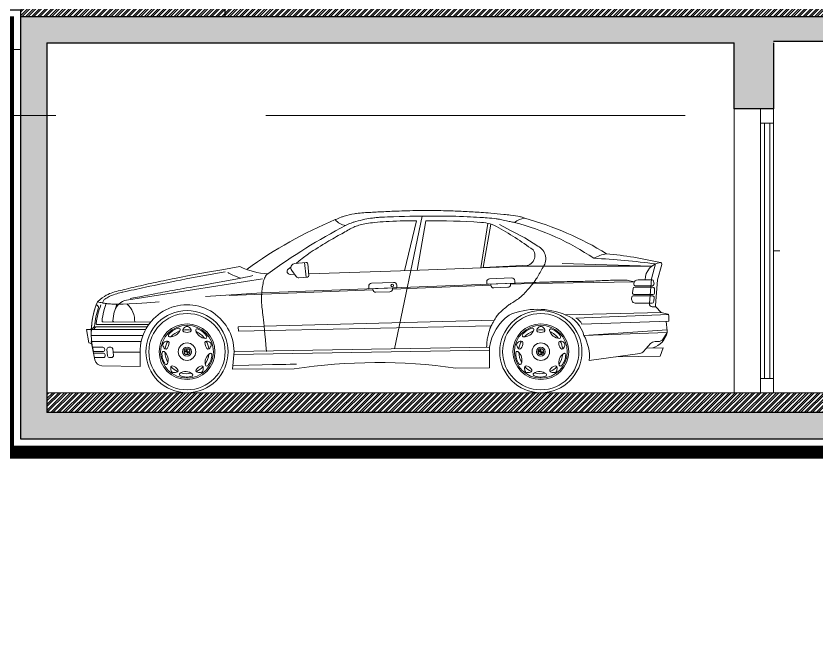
# Model space of a CAD drawing. Header units: metres. Extents: x 0 to 4415, y 1197 to 2590.
# Drawn here: x 1896.08 to 1902.13, y 1198.24 to 1202.94 of the extents above; entities that cross this region are included whole.
import ezdxf

# ---------------------------------------------------------------- set-up
doc = ezdxf.new("R2010")
doc.units = ezdxf.units.M
doc.linetypes.add('CACHE2', pattern=[4.7625, 3.175, -1.5875])
doc.linetypes.add('CONTINU', pattern=[0])
doc.layers.get('DEFPOINTS').update_dxf_attribs({"lineweight": 5})
for name, color, linetype, lineweight in [('00-Menuiserie', 152, 'CONTINU', 5), ('00-MUR', 7, 'Continuous', 30), ('AMENAGEMENT', 7, 'Continuous', 5), ('caché', 20, 'CACHE2', 13), ('façade 03', 33, 'Continuous', 25), ('gris', 251, 'Continuous', 9), ('vue', 7, 'Continuous', 5)]:
    doc.layers.add(name, color=color, linetype=linetype, lineweight=lineweight)

# ---------------------------------------------------------------- blocks, each defined once
blk = doc.blocks.new('A$C6EC847CB')
for p, q in [((0.95, 0.1), (0.05, 0.1)), ((0.95, 0.07), (0.05, 0.07)), ((0.05, 0.03), (0.95, 0.03)), ((0.05, 0), (0.95, 0))]:
    blk.add_line(p, q)
for points in [[(0.05, 0), (0.05, 0.1), (0, 0.1), (0, 0)], [(0.95, 0), (0.95, 0.1), (1, 0.1), (1, 0)]]:
    blk.add_lwpolyline(points, close=True)
at = {"layer": 'DEFPOINTS'}
blk.add_line((0.5, 0.1), (0.5, 0.1464), dxfattribs=at)
blk = doc.blocks.new('C3A9VA8Z')
at = {"color": 0, "linetype": 'ByBlock'}
for p, q in [((254.29, 133.8), (233.24, 33.21)), ((207.27, 127.13), (208.38, 127.41)), ((208.38, 127.41), (209.56, 127.67)), ((209.56, 127.67), (210.81, 127.92)), ((210.81, 127.92), (212.16, 128.15)), ((212.16, 128.15), (213.6, 128.38)), ((213.6, 128.38), (215.14, 128.6)), ((215.14, 128.6), (216.79, 128.8)), ((216.79, 128.8), (218.55, 129)), ((218.55, 129), (220.45, 129.19)), ((220.45, 129.19), (222.47, 129.37)), ((222.47, 129.37), (224.63, 129.53)), ((224.63, 129.53), (226.93, 129.68)), ((226.93, 129.68), (229.39, 129.81)), ((229.39, 129.81), (232, 129.93)), ((232, 129.93), (234.76, 130.03)), ((234.76, 130.03), (237.65, 130.12)), ((237.65, 130.12), (240.68, 130.19)), ((240.68, 130.19), (243.83, 130.24)), ((249.99, 130.28), (240.86, 92.42)), ((243.83, 130.24), (247.08, 130.27)), ((247.08, 130.27), (249.99, 130.28)), ((257.07, 130.25), (250.4, 92.72)), ((257.07, 130.25), (257.41, 130.25)), ((303.98, 128.31), (298.58, 94.62)), ((306.13, 127.75), (300.48, 94.83)), ((193.41, 120.5), (194.66, 121.19)), ((194.66, 121.19), (195.84, 121.85)), ((195.84, 121.85), (196.96, 122.47)), ((196.96, 122.47), (198, 123.05)), ((198, 123.05), (198.97, 123.6)), ((198.97, 123.6), (199.9, 124.11)), ((199.9, 124.11), (200.79, 124.58)), ((200.79, 124.58), (201.66, 125.02)), ((201.66, 125.02), (202.53, 125.44)), ((202.53, 125.44), (203.41, 125.82)), ((203.41, 125.82), (204.31, 126.18)), ((204.31, 126.18), (205.25, 126.52)), ((205.25, 126.52), (206.23, 126.84)), ((206.23, 126.84), (207.27, 127.13)), ((183.69, 114.96), (185.14, 115.82)), ((185.14, 115.82), (186.57, 116.65)), ((186.57, 116.65), (187.99, 117.46)), ((187.99, 117.46), (189.4, 118.26)), ((189.4, 118.26), (190.77, 119.03)), ((190.77, 119.03), (192.11, 119.78)), ((192.11, 119.78), (193.41, 120.5)), ((173.78, 108.88), (175.64, 110.05)), ((175.64, 110.05), (177.4, 111.14)), ((177.4, 111.14), (179.07, 112.17)), ((179.07, 112.17), (180.67, 113.15)), ((180.67, 113.15), (182.2, 114.07)), ((182.2, 114.07), (183.69, 114.96)), ((164.37, 102.53), (167.17, 104.54)), ((167.17, 104.54), (169.61, 106.21)), ((169.61, 106.21), (171.79, 107.63)), ((171.79, 107.63), (173.78, 108.88)), ((166.44, 98.73), (157.92, 97.91)), ((158.81, 97.99), (161.22, 100.01)), ((161.22, 100.01), (164.37, 102.53)), ((166.4, 87.56), (165.33, 98.62)), ((168.5, 88.88), (167.65, 97.73)), ((428.05, 95.89), (360.23, 98.01)), ((427.87, 86.29), (430.89, 97.58)), ((432.48, 85.48), (435.63, 97.22)), ((152.9, 93.63), (154.95, 95.14)), ((155.56, 92.61), (159.01, 87.94)), ((168.38, 90.11), (245.67, 92.57)), ((332.36, 95.95), (245.66, 92.54)), ((330.28, 96.33), (300.48, 94.83)), ((428.05, 95.89), (332.36, 95.95)), ((133.32, 86.4), (30.53, 70.12)), ((154.35, 89.66), (157.66, 89.77)), ((161.01, 87.04), (167.5, 87.67)), ((321.99, 87), (305.31, 86.34)), ((324.34, 83.78), (324.3, 84.87)), ((428.28, 85.56), (417.71, 85.56)), ((426.24, 67.61), (427.87, 86.29)), ((430.78, 66.06), (432.48, 85.48)), ((337.96, 83.47), (133.02, 75.7)), ((213.88, 80.66), (213.95, 78.77)), ((213.95, 78.77), (235.07, 79.59)), ((232.69, 83.63), (216.01, 82.97)), ((216.87, 78.21), (216.84, 78.88)), ((231.9, 78.81), (231.87, 79.47)), ((306.38, 81.53), (231.89, 78.53)), ((235.04, 80.41), (235, 81.49)), ((235.07, 79.57), (235.04, 80.41)), ((303.18, 84.03), (303.25, 82.14)), ((303.25, 82.14), (324.38, 82.97)), ((306.17, 81.58), (306.14, 82.26)), ((308.48, 79.45), (319.07, 79.87)), ((321.2, 82.18), (321.17, 82.84)), ((337.41, 82.78), (321.2, 82.13)), ((324.38, 82.94), (324.34, 83.78)), ((414.96, 84.11), (337.41, 82.78)), ((413.38, 75.72), (413.87, 79.05)), ((414.36, 82.38), (414.41, 82.71)), ((428.92, 80), (414.97, 80)), ((428.62, 81.11), (415.46, 81.11)), ((133.02, 75.7), (90.28, 72.89)), ((216.9, 77.92), (108.32, 73.55)), ((219.18, 76.08), (229.76, 76.5)), ((428.75, 73.33), (413.99, 73.33)), ((428.96, 74.44), (414.48, 74.44)), ((13.85, 63.91), (15.23, 67.58)), ((22.07, 63.91), (23.26, 67.08)), ((412.78, 71.6), (412.89, 72.38)), ((428.28, 67.78), (416.08, 67.78)), ((9.18, 65.26), (8.54, 66.13)), ((12.47, 58.38), (13.02, 61)), ((13.02, 61), (13.85, 63.91)), ((20.69, 58.38), (21.24, 61)), ((21.24, 61), (21.58, 62.2)), ((362.64, 59.02), (435.22, 60.89)), ((431.09, 65.19), (428.45, 65.19)), ((435.22, 60.89), (431.09, 65.19)), ((440.3, 59.47), (435.22, 60.89)), ((11.99, 54.64), (12.19, 55.89)), ((12.19, 55.89), (12.47, 58.38)), ((20.22, 54.64), (20.41, 55.89)), ((20.41, 55.89), (20.69, 58.38)), ((115.08, 50), (308.83, 54.98)), ((370.68, 56.56), (440.85, 59.15)), ((440.85, 58.51), (440.86, 54.15)), ((6.03, 49.85), (3.86, 47.8)), ((7.28, 49.81), (5.41, 47.8)), ((7.77, 50.02), (46.19, 50.02)), ((8.24, 51.69), (47.3, 51.69)), ((12.77, 53.77), (48.56, 53.36)), ((115.08, 50), (115.18, 46.67)), ((115.18, 46.67), (306.51, 50.6)), ((375.23, 52.01), (440.86, 54.15)), ((439.63, 46.86), (438.87, 54.09)), ((0.34, 47.8), (44.9, 47.8)), ((1.94, 37.78), (0.34, 47.8)), ((3.85, 43.36), (42.92, 43.36)), ((439.63, 47.63), (376.63, 43.45)), ((376.63, 43.45), (439.63, 45.56)), ((438.93, 44.46), (436.58, 40.8)), ((2.24, 37.78), (1.94, 37.78)), ((3.85, 38.91), (41.61, 38.91)), ((6.55, 24.98), (3.85, 38.91)), ((421.83, 31.23), (427.16, 37.26)), ((430.49, 38.76), (432.84, 38.76)), ((4.71, 34.47), (12.54, 34.47)), ((5.36, 31.13), (12.58, 31.13)), ((13.97, 33.17), (14.02, 32.72)), ((15.68, 32.88), (16.17, 27.99)), ((17.11, 34.47), (18.68, 34.47)), ((20.12, 33.17), (20.6, 28.28)), ((20.36, 30.72), (40.74, 30.72)), ((40.74, 20), (40.74, 31.11)), ((74.07, 31.11), (78.52, 31.11)), ((76.3, 28.89), (76.3, 33.33)), ((110.74, 17.78), (112.02, 31.13)), ((305.18, 32.22), (111.8, 28.91)), ((305.15, 34.44), (112.02, 31.13)), ((305.18, 18.89), (305.15, 34.44)), ((341.85, 31.11), (346.3, 31.11)), ((344.07, 28.89), (344.07, 33.33)), ((436.58, 33.97), (424.07, 33.77)), ((434.31, 27.61), (436.58, 33.97)), ((5.57, 30.02), (12.98, 30.02)), ((6.22, 26.69), (13.02, 26.69)), ((14.42, 28.72), (14.46, 28.28)), ((17.6, 26.69), (19.17, 26.69)), ((380.74, 24.44), (419.11, 29.77)), ((401.58, 27.15), (434.31, 27.61)), ((40.74, 20), (11.91, 20.48)), ((279.63, 18.74), (305.18, 18.89)), ((110.74, 17.78), (157.41, 18.04)), ((72.38, 0), (74.19, 0)), ((74.07, 0), (78.52, 0)), ((341.85, 0), (346.3, 0))]:
    blk.add_line(p, q, dxfattribs=at)
for points in [[(188.52, 131.11, -0.015238), (192.9, 132.96, -0.029264), (195.26, 133.71, -0.006163), (203.01, 135.6, -0.030966), (204.57, 135.86, -0.009078), (210.01, 136.32, -0.004626), (220.7, 136.93, -0.001513), (232.92, 137.49, -0.002359), (240.77, 137.78, -0.008135), (257.67, 138.05, -0.008024), (274.81, 137.78, -0.00447), (286.85, 137.28, -0.004491), (298.82, 136.58, -0.003788), (306.18, 136.02, -0.002829), (316.03, 135.14, -0.011852), (321.23, 134.53, -0.008353), (328.57, 133.35, -0.039181), (329.26, 133.17, -0.010193), (331.85, 132.22)], [(196.3, 126.67, -0.016561), (200.44, 128.56, -0.033525), (202.57, 129.29, -0.00416), (209.03, 130.96, -0.013974), (210.97, 131.39, -0.010489), (216.69, 132.35, -0.016128), (220.43, 132.79, -0.009456), (223.43, 132.98, -0.003064), (232.69, 133.33, -0.008102), (265.2, 133.86, -0.011369), (288.37, 133.33, -0.003519), (297.84, 132.84, -0.005958), (303.42, 132.44, -0.006803), (310.39, 131.76, -0.018906), (312.88, 131.39, -0.010871), (314.5, 131.04, 0.003748), (319.18, 129.99, 0.007082), (320.86, 129.64, 0.00356), (324.22, 129.04)], [(312.7, 127.49), (321.64, 122.68), (332.03, 117.42), (341.78, 111.09, -0.492611), (345.03, 94.16, 1.746646)], [(12.22, 68.04, -0.041907), (13.38, 70.18, -0.09594), (14.12, 70.95, -0.036602), (17.5, 72.96, -0.041384), (20.72, 74.25, -0.004955), (25.46, 75.65, -0.012733), (27.32, 76.13, -0.0036), (27.76, 76.23, -0.000093), (44.77, 79.9, -0.004917), (71.34, 85.36, -0.003883), (105.11, 91.68)], [(345.03, 94.16, -0.026368), (340.63, 86.18, -0.040706), (337.12, 81.44, -0.006221), (330.27, 73.81, -0.044425), (329.21, 72.85, -0.005163), (327.05, 71.25, -0.006933), (325.42, 70.1, -0.016366), (321.95, 67.88, 0.023692), (319.58, 66.32, 0.017975), (318.26, 65.28, 0.007178), (315.11, 62.54, 0.013606), (312.15, 59.74, 0.03139), (310.98, 58.41, 0.029883), (309.99, 56.96, 0.012319), (307.88, 53.26, 0.006882), (306.56, 50.71, 0.01131), (305.82, 49.13, 0.033122), (305.56, 48.44, 0.004564), (304.1, 43.29, 0.03807), (303.42, 39.77, 0.025363), (303.07, 34.41)], [(337.96, 83.47, -0.001144), (348.41, 83.82, -0.002923), (352.5, 83.93, -0.000355), (370.93, 84.27, 0.001256), (376.13, 84.38, 0.006272), (388.86, 84.84, -0.006121), (401.58, 85.29, -0.005859), (402.29, 85.3, -0.000872), (407.04, 85.29, -0.036063), (410.07, 85.06, -0.021977), (414.96, 84.11)]]:
    blk.add_lwpolyline(points, format="xyb", dxfattribs=at)
for points in [[(8.52, 68.91), (10.46, 70.56), (12.19, 71.9), (13.75, 72.99), (15.17, 73.85), (16.5, 74.54), (17.75, 75.09), (18.98, 75.55), (20.22, 75.95), (21.5, 76.34), (22.83, 76.71), (24.2, 77.08), (25.63, 77.45), (27.12, 77.81), (28.66, 78.19), (30.27, 78.57), (31.95, 78.96), (33.69, 79.37), (35.49, 79.79), (37.33, 80.22), (39.21, 80.65), (41.11, 81.09), (43.03, 81.53), (44.94, 81.96), (46.85, 82.39), (48.74, 82.81), (50.63, 83.22), (52.53, 83.63), (54.45, 84.04), (56.43, 84.45), (58.46, 84.88), (60.58, 85.33), (62.79, 85.79), (65.18, 86.29), (68.05, 86.87), (71.78, 87.59), (76.74, 88.53), (83.3, 89.73), (91.83, 91.26), (102.7, 93.18), (116.3, 95.56)], [(117.12, 86.74), (115.3, 87.35), (113.68, 87.95), (112.25, 88.54), (110.99, 89.11), (109.87, 89.66), (108.89, 90.18), (108.01, 90.68), (107.23, 91.14)], [(126.21, 88.77), (123.67, 88.14), (120.57, 87.45), (117.03, 86.72), (113.14, 85.96), (109.03, 85.18), (104.8, 84.41), (100.56, 83.64), (96.43, 82.91), (92.48, 82.21), (88.75, 81.56), (85.23, 80.95), (81.93, 80.38), (78.85, 79.85), (76, 79.36), (73.38, 78.91), (70.99, 78.5), (68.83, 78.12), (66.85, 77.77), (65.01, 77.44), (63.25, 77.12), (61.54, 76.8), (59.81, 76.47), (58.03, 76.13), (56.13, 75.76), (54.09, 75.36), (51.86, 74.93), (49.42, 74.45), (46.76, 73.93), (43.84, 73.37), (40.64, 72.76), (37.13, 72.1), (33.3, 71.38)], [(136.46, 31.13), (136.04, 36.01), (135.66, 40.32), (135.3, 44.13), (134.98, 47.48), (134.68, 50.43), (134.4, 53.02), (134.15, 55.3), (133.92, 57.33), (133.7, 59.14), (133.51, 60.77), (133.33, 62.23), (133.18, 63.55), (133.04, 64.75), (132.93, 65.85), (132.83, 66.87), (132.76, 67.83), (132.71, 68.75), (132.68, 69.65), (132.66, 70.53), (132.67, 71.4), (132.69, 72.29), (132.73, 73.18), (132.78, 74.11), (132.85, 75.08), (132.93, 76.09), (133.03, 77.14), (133.14, 78.22), (133.27, 79.32), (133.43, 80.43), (133.61, 81.54), (133.81, 82.65), (134.04, 83.73), (134.31, 84.79), (134.61, 85.8), (134.95, 86.75), (135.33, 87.63), (135.77, 88.4), (136.25, 89.07), (136.8, 89.61), (137.41, 90)], [(8.52, 68.91), (9.53, 68.65), (10.43, 68.43), (11.24, 68.24), (11.96, 68.09), (12.61, 67.96), (13.2, 67.86), (13.74, 67.78), (14.24, 67.7), (14.71, 67.64), (15.18, 67.59), (15.67, 67.53), (16.22, 67.48), (16.84, 67.42), (17.57, 67.37), (18.44, 67.3), (19.46, 67.22), (20.71, 67.14), (22.39, 67.08), (24.75, 67.07), (28.02, 67.15), (32.46, 67.34), (38.3, 67.68), (45.79, 68.21), (55.17, 68.94)], [(8.52, 68.91), (9.53, 68.65), (10.43, 68.43), (11.24, 68.24), (11.96, 68.09), (12.61, 67.96), (13.2, 67.86), (13.74, 67.78), (14.24, 67.7), (14.71, 67.64), (15.18, 67.59), (15.67, 67.53), (16.22, 67.48), (16.84, 67.42), (17.57, 67.37), (18.44, 67.3), (19.46, 67.22), (20.71, 67.14), (22.39, 67.08), (24.75, 67.07), (28.02, 67.15), (32.46, 67.34), (38.3, 67.68), (45.79, 68.21), (55.17, 68.94)], [(111.02, 20.74), (123.11, 21), (133.17, 21.21), (140.94, 21.36), (146.81, 21.46), (151.18, 21.52), (154.45, 21.55), (157, 21.56), (159.24, 21.57)]]:
    blk.add_lwpolyline(points, dxfattribs=at)
for centre, radius in [((231.66, 81.21), 0.982), ((76.3, 31.11), 31.11), ((344.07, 31.11), 31.11), ((76.3, 31.11), 28.89), ((344.07, 31.11), 28.89), ((76.3, 31.11), 21.11), ((76.3, 31.11), 20), ((344.07, 31.11), 21.11), ((344.07, 31.11), 20), ((76.3, 31.11), 6.67), ((344.07, 31.11), 6.67), ((76.3, 31.11), 3.33), ((76.3, 31.11), 2.22), ((344.07, 31.11), 3.33), ((344.07, 31.11), 2.22)]:
    blk.add_circle(centre, radius, dxfattribs=at)
for centre, radius, start, end in [((312.56, -167.33), 323.19, 112.5688, 126.19109), ((198.4, 139.38), 12.88, 219.90828, 260.60196), ((260.8, -470.32), 600.58, 86.41023, 90.32371), ((297.08, 97.82), 31.27, 64.54198, 89.47561), ((333.88, 116.64), 15.72, 97.41341, 127.9183), ((274.54, -60.13), 195.58, 55.90032, 75.28482), ((268.93, -97.18), 237.88, 58.33493, 74.66147), ((413.49, -287.78), 467.91, 117.65691, 126.1593), ((177.37, -110.61), 271.54, 53.68188, 60.63631), ((331.98, 103.77), 7.63, 257.17037, 35.37389), ((398.22, 77.94), 27.7, 99.1723, 120.42603), ((360.76, -226.01), 332.94, 77.1557, 84.30517), ((158.24, 94.59), 3.33, 95.51542, 216.47918), ((166.54, 97.62), 1.11, 5.51542, 95.51542), ((357.71, -448.33), 550.79, 82.36463, 87.24438), ((436.14, 85.49), 13.18, 95.94139, 179.70482), ((434.56, 97.51), 1.11, 345, 78.52211), ((141.86, 149.81), 59.98, 244.77137, 265.74151), ((154.28, 91.89), 2.22, 128.16289, 271.82411), ((160.8, 89.26), 2.22, 216.47918, 275.51542), ((167.4, 88.78), 1.11, 275.51542, 5.51542), ((305.4, 84.12), 2.22, 92.25856, 182.25856), ((322.08, 84.78), 2.22, 2.25856, 92.25856), ((417.71, 82.22), 3.33, 90, 171.64222), ((428.28, 84.44), 1.11, 10.22979, 90), ((216.1, 80.75), 2.22, 92.25856, 182.25856), ((229.68, 78.72), 2.22, 272.25856, 2.25856), ((232.78, 81.41), 2.22, 2.25856, 92.25856), ((308.39, 81.67), 2.22, 182.25856, 272.25856), ((318.98, 82.09), 2.22, 272.25856, 2.25856), ((414.97, 78.89), 1.11, 90, 171.64222), ((415.46, 82.22), 1.11, 171.64222, 270), ((428.62, 82.22), 1.11, 270, 7.28787), ((428.92, 78.89), 1.11, 2.90854, 90), ((385.18, 76.67), 44.91, 7.28787, 10.22979), ((385.18, 76.67), 44.91, 358.5462, 2.90854), ((219.09, 78.3), 2.22, 182.25856, 272.25856), ((413.99, 72.22), 1.11, 90, 171.64222), ((414.48, 75.56), 1.11, 171.64222, 270), ((428.75, 72.22), 1.11, 354.17539, 90), ((428.96, 75.56), 1.11, 270, 358.5462), ((65.26, 45.31), 61.45, 157.41565, 193.33814), ((32.27, 59.15), 11.11, 98.9982, 164.04479), ((19.34, 54.29), 17.37, 357.3859, 48.37947), ((76.3, 31.11), 35.56, 0.03122, 180.62721), ((416.08, 71.11), 3.33, 171.64222, 270), ((428.45, 67.41), 2.22, 175, 270), ((428.28, 68.89), 1.11, 270, 349.77021), ((385.18, 76.67), 44.91, 349.77021, 354.17539), ((65.26, 45.31), 61.45, 160.36888, 193.33814), ((65.26, 45.31), 59.23, 160.94447, 175.19098), ((8.01, 65.73), 0.667, 36.36362, 160.36888), ((65.26, 45.31), 58.12, 158.57788, 172.95646), ((8.64, 64.87), 0.667, 340.94447, 36.36362), ((341.52, 8.19), 55.05, 67.07162, 112.92838), ((431.89, 65.96), 1.11, 175, 223.81649), ((12.77, 54.55), 0.778, 173.30356, 270), ((20.99, 54.55), 0.778, 173.30356, 270), ((342.28, 28.55), 37.59, 126.198, 170.9821), ((355.06, 38.12), 22.22, 13.88014, 69.16375), ((363.76, 45.11), 13.39, 31.03588, 58.84276), ((435.17, 53.77), 4.44, 91.47131, 91.47131), ((439.74, 58.51), 1.11, 0.05644, 59.89974), ((5.57, 50.33), 0.667, 313.28405, 355.19098), ((7.77, 49.36), 0.667, 90, 136.94026), ((8.24, 52.36), 0.667, 172.95646, 270), ((72.61, 36.53), 12.65, 102.49856, 144.36085), ((69.95, 47.77), 1.11, 354.67322, 94.10136), ((77.66, 45.86), 4.76, 122.40094, 157.8407), ((76.3, 48.01), 2.22, 57.59906, 122.40094), ((76.3, 50.2), 0.222, 72.55293, 107.44707), ((74.93, 45.86), 4.76, 22.1593, 57.59906), ((340.38, 36.53), 12.65, 102.49856, 144.36085), ((337.73, 47.77), 1.11, 354.67322, 94.10136), ((345.44, 45.86), 4.76, 122.40094, 157.8407), ((344.07, 48.01), 2.22, 57.59906, 122.40094), ((344.07, 50.2), 0.222, 72.55293, 107.44707), ((342.71, 45.86), 4.76, 22.1593, 57.59906), ((63.33, 43.42), 1.11, 154.31806, 253.74619), ((63.48, 50.38), 8.04, 266.6617, 340.29468), ((76.3, 31.11), 16.67, 109.66217, 137.58075), ((74.28, 47.24), 1.11, 157.8407, 247.46868), ((76.3, 31.11), 16.67, 79.26507, 100.73493), ((76.3, 52.11), 6.38, 247.46868, 292.53132), ((78.32, 47.24), 1.11, 292.53132, 22.1593), ((83.99, 47.25), 1.11, 82.31806, 181.74619), ((90.66, 49.25), 8.04, 194.6617, 268.29468), ((76.3, 31.11), 16.67, 37.66217, 65.58075), ((80.31, 36.29), 12.65, 30.49856, 72.36085), ((90.18, 42.3), 1.11, 282.67322, 22.10136), ((331.11, 43.42), 1.11, 154.31806, 253.74619), ((331.26, 50.38), 8.04, 266.6617, 340.29468), ((344.07, 31.11), 16.67, 109.66217, 137.58075), ((342.05, 47.24), 1.11, 157.8407, 247.46868), ((344.07, 31.11), 16.67, 79.26507, 100.73493), ((344.07, 52.11), 6.38, 247.46868, 292.53132), ((346.09, 47.24), 1.11, 292.53132, 22.1593), ((351.77, 47.25), 1.11, 82.31806, 181.74619), ((358.44, 49.25), 8.04, 194.6617, 268.29468), ((344.07, 31.11), 16.67, 37.66217, 65.58075), ((348.09, 36.29), 12.65, 30.49856, 72.36085), ((357.96, 42.3), 1.11, 282.67322, 22.10136), ((347.91, 27.29), 32.95, 355.0396, 29.36742), ((423.98, 49.41), 16.19, 287.51334, 347.0322), ((435.18, 46.86), 4.44, 327.32321, 0), ((2.24, 35.56), 2.22, 10.95406, 90), ((58.15, 37.01), 0.222, 144.55293, 179.44707), ((60.23, 36.33), 2.22, 129.59906, 194.40094), ((61.84, 34.38), 4.76, 94.1593, 129.59906), ((76.3, 31.11), 16.67, 151.26507, 172.73493), ((56.32, 37.6), 6.38, 319.46868, 4.53132), ((61.58, 38.02), 1.11, 4.53132, 94.1593), ((96.27, 37.6), 6.38, 175.46868, 220.53132), ((91.01, 38.02), 1.11, 85.8407, 175.46868), ((76.3, 31.11), 16.67, 7.26507, 28.73493), ((90.75, 34.38), 4.76, 50.40094, 85.8407), ((92.37, 36.33), 2.22, 345.59906, 50.40094), ((94.45, 37.01), 0.222, 0.55293, 35.44707), ((325.92, 37.01), 0.222, 144.55293, 179.44707), ((328, 36.33), 2.22, 129.59906, 194.40094), ((329.62, 34.38), 4.76, 94.1593, 129.59906), ((344.07, 31.11), 16.67, 151.26507, 172.73493), ((324.1, 37.6), 6.38, 319.46868, 4.53132), ((329.36, 38.02), 1.11, 4.53132, 94.1593), ((364.05, 37.6), 6.38, 175.46868, 220.53132), ((358.79, 38.02), 1.11, 85.8407, 175.46868), ((344.07, 31.11), 16.67, 7.26507, 28.73493), ((358.52, 34.38), 4.76, 50.40094, 85.8407), ((360.14, 36.33), 2.22, 345.59906, 50.40094), ((362.22, 37.01), 0.222, 0.55293, 35.44707), ((430.49, 34.31), 4.44, 90, 138.5173), ((432.84, 43.2), 4.44, 270, 327.32321), ((12.54, 33.02), 1.44, 5.70547, 90), ((12.58, 32.58), 1.44, 270, 5.70547), ((17.11, 33.02), 1.44, 90, 185.70547), ((18.68, 33.02), 1.44, 5.70547, 90), ((70, 29.28), 12.65, 174.49856, 216.36085), ((58.49, 30.22), 1.11, 66.67322, 166.10136), ((62.69, 36.96), 4.76, 194.40094, 229.8407), ((54.01, 24.88), 8.04, 338.6617, 52.29468), ((60.33, 34.17), 1.11, 229.8407, 319.46868), ((76.3, 31.11), 16.67, 181.66217, 209.58075), ((92.26, 34.17), 1.11, 220.53132, 310.1593), ((89.91, 36.96), 4.76, 310.1593, 345.59906), ((337.78, 29.28), 12.65, 174.49856, 216.36085), ((326.27, 30.22), 1.11, 66.67322, 166.10136), ((330.46, 36.96), 4.76, 194.40094, 229.8407), ((321.79, 24.88), 8.04, 338.6617, 52.29468), ((328.11, 34.17), 1.11, 229.8407, 319.46868), ((344.07, 31.11), 16.67, 181.66217, 209.58075), ((360.04, 34.17), 1.11, 220.53132, 310.1593), ((357.68, 36.96), 4.76, 310.1593, 345.59906), ((418.5, 34.18), 4.44, 277.90716, 318.5173), ((12.01, 26.04), 5.56, 190.95406, 269.04516), ((12.98, 28.58), 1.44, 5.70547, 90), ((13.02, 28.13), 1.44, 270, 5.70547), ((17.6, 28.13), 1.44, 185.70547, 270), ((19.17, 28.13), 1.44, 270, 5.70547), ((97.99, 23.05), 8.04, 122.6617, 196.29468), ((76.3, 31.11), 16.67, 325.66217, 353.58075), ((82.47, 28.9), 12.65, 318.49856, 0.36085), ((94.02, 28.78), 1.11, 10.31806, 109.74619), ((365.76, 23.05), 8.04, 122.6617, 196.29468), ((344.07, 31.11), 16.67, 325.66217, 353.58075), ((350.24, 28.9), 12.65, 318.49856, 0.36085), ((361.8, 28.78), 1.11, 10.31806, 109.74619), ((60.58, 22.58), 1.11, 226.31806, 325.74619), ((68.73, 18.38), 4.76, 166.1593, 201.59906), ((65.18, 19.25), 1.11, 76.53132, 166.1593), ((76.3, 31.11), 16.67, 223.26507, 244.73493), ((63.95, 14.12), 6.38, 31.46868, 76.53132), ((88.64, 14.12), 6.38, 103.46868, 148.53132), ((76.3, 31.11), 16.67, 295.26507, 316.73493), ((87.41, 19.25), 1.11, 13.8407, 103.46868), ((83.87, 18.38), 4.76, 338.40094, 13.8407), ((91.22, 21.36), 1.11, 210.67322, 310.10136), ((220.87, -393.25), 416.16, 81.88313, 98.77167), ((328.36, 22.58), 1.11, 226.31806, 325.74619), ((336.5, 18.38), 4.76, 166.1593, 201.59906), ((332.96, 19.25), 1.11, 76.53132, 166.1593), ((344.07, 31.11), 16.67, 223.26507, 244.73493), ((331.73, 14.12), 6.38, 31.46868, 76.53132), ((356.42, 14.12), 6.38, 103.46868, 148.53132), ((344.07, 31.11), 16.67, 295.26507, 316.73493), ((355.19, 19.25), 1.11, 13.8407, 103.46868), ((351.64, 18.38), 4.76, 338.40094, 13.8407), ((359, 21.36), 1.11, 210.67322, 310.10136), ((66.36, 17.44), 2.22, 201.59906, 266.40094), ((65.08, 15.67), 0.222, 216.55293, 251.44707), ((66.52, 19.98), 4.76, 266.40094, 301.8407), ((68.45, 16.87), 1.11, 301.8407, 31.46868), ((71.64, 13.9), 1.11, 138.67322, 238.10136), ((75.34, 7.99), 8.04, 50.6617, 124.29468), ((76.1, 24.56), 12.65, 246.49856, 288.36085), ((76.3, 31.11), 16.67, 253.66217, 281.58075), ((79.55, 13.53), 1.11, 298.31806, 37.74619), ((84.14, 16.87), 1.11, 148.53132, 238.1593), ((86.07, 19.98), 4.76, 238.1593, 273.59906), ((86.23, 17.44), 2.22, 273.59906, 338.40094), ((87.51, 15.67), 0.222, 288.55293, 323.44707), ((334.14, 17.44), 2.22, 201.59906, 266.40094), ((332.86, 15.67), 0.222, 216.55293, 251.44707), ((334.3, 19.98), 4.76, 266.40094, 301.8407), ((336.23, 16.87), 1.11, 301.8407, 31.46868), ((339.42, 13.9), 1.11, 138.67322, 238.10136), ((343.11, 7.99), 8.04, 50.6617, 124.29468), ((343.87, 24.56), 12.65, 246.49856, 288.36085), ((344.07, 31.11), 16.67, 253.66217, 281.58075), ((347.33, 13.53), 1.11, 298.31806, 37.74619), ((351.92, 16.87), 1.11, 148.53132, 238.1593), ((353.85, 19.98), 4.76, 238.1593, 273.59906), ((354.01, 17.44), 2.22, 273.59906, 338.40094), ((355.29, 15.67), 0.222, 288.55293, 323.44707)]:
    blk.add_arc(centre, radius, start, end, dxfattribs=at)
for points in [[(76.3, 31.11), (74.07, 31.11), (76.3, 33.33)], [(76.3, 31.11), (78.52, 31.11), (76.3, 28.89)], [(344.07, 31.11), (341.85, 31.11), (344.07, 33.33)], [(344.07, 31.11), (346.3, 31.11), (344.07, 28.89)]]:
    blk.add_solid(points, dxfattribs=at)

msp = doc.modelspace()

# ---------------------------------------------------------------- hatches: boundary and pattern name
at = {"layer": 'façade 03', "lineweight": 5, "ltscale": 0.01}
h = msp.add_hatch(dxfattribs=at)
h.set_pattern_fill('STEEL', color=256, scale=0.01)
h.set_pattern_definition([(45, (0, 0), (-0.0224506403, 0.0224506403), []), (45, (0, 0.015875), (-0.0224506403, 0.0224506403), [])])
h.paths.add_polyline_path([(1926.1123, 1200.0882), (1919.9142, 1200.0882), (1919.9142, 1199.9382), (1926.1123, 1199.9382)])
h.paths.add_polyline_path([(1919.7142, 1200.0882), (1913.5272, 1200.0882), (1913.5272, 1199.9382), (1919.7142, 1199.9382)])
h.paths.add_polyline_path([(1920.2623, 1203.0882), (1916.9623, 1203.0882), (1916.9623, 1202.9382), (1920.2623, 1202.9382)])
h.paths.add_polyline_path([(1916.7123, 1203.0882), (1914.1672, 1203.0882), (1914.1672, 1202.9382), (1916.7123, 1202.9382)])
h.paths.add_polyline_path([(1926.1652, 1206.3582), (1925.2652, 1206.3582), (1925.2652, 1206.3882), (1914.1623, 1206.3882), (1914.1623, 1206.2382), (1926.1652, 1206.2382)])
h.paths.add_polyline_path([(1925.9087, 1209.6882), (1916.7728, 1209.6882), (1916.7728, 1209.5382), (1923.0087, 1209.5382), (1925.9087, 1209.5382)])
h.paths.add_polyline_path([(1916.6728, 1209.6882), (1914.1623, 1209.6882), (1914.1623, 1209.5382), (1916.6728, 1209.5382)])
h.paths.add_polyline_path([(1908.0623, 1209.6882), (1907.0623, 1209.6882), (1907.0623, 1209.5382), (1908.0623, 1209.5382)])
h.paths.add_polyline_path([(1906.9123, 1209.6882), (1904.9322, 1209.6882), (1904.9322, 1209.5382), (1906.9123, 1209.5382)])
h.paths.add_polyline_path([(1904.8322, 1209.6882), (1899.7046, 1209.6882), (1899.7046, 1209.5382), (1904.8322, 1209.5382)])
h.paths.add_polyline_path([(1899.3546, 1209.6582), (1897.51, 1209.6582), (1897.51, 1209.5382), (1899.3546, 1209.5382)])
h.paths.add_polyline_path([(1905.1619, 1206.3882), (1897.6623, 1206.3882), (1897.6623, 1206.2382), (1905.1619, 1206.2382)])
h.paths.add_polyline_path([(1908.0623, 1206.3882), (1905.2619, 1206.3882), (1905.2619, 1206.2382), (1908.0623, 1206.2382)])
h.paths.add_polyline_path([(1908.0623, 1203.0882), (1897.6623, 1203.0882), (1897.6623, 1203.0582), (1897.6623, 1202.9382), (1908.0623, 1202.9382)])
h.paths.add_polyline_path([(1897.6623, 1203.0582), (1896.1123, 1203.0582), (1896.1123, 1202.9882), (1896.1123, 1202.9382), (1897.6623, 1202.9382)])
h.paths.add_polyline_path([(1908.0623, 1200.0882), (1896.3123, 1200.0882), (1896.3123, 1199.9382), (1908.0623, 1199.9382)])
at = {"layer": 'gris'}
h = msp.add_hatch(color=256, dxfattribs=at)
h.dxf.hatch_style = 1
h.paths.add_polyline_path([(1908.3123, 1213.9882), (1908.3123, 1214.2882), (1908.0623, 1214.2882), (1908.0623, 1212.9882), (1898.9546, 1212.9882), (1898.9546, 1213.4382), (1898.9546, 1213.5882), (1898.8046, 1213.5882), (1898.8046, 1213.4382), (1898.8546, 1213.4382), (1898.8546, 1212.9882), (1898.8046, 1212.9882), (1898.8046, 1212.5882), (1899.3546, 1212.5882), (1899.3546, 1211.8882), (1899.7046, 1211.8882), (1899.7046, 1212.5882), (1904.8322, 1212.5882), (1904.8322, 1209.5382), (1899.7046, 1209.5382), (1899.7046, 1209.6882), (1899.3546, 1209.6882), (1899.3546, 1209.5382), (1897.51, 1209.5382), (1897.51, 1209.9882), (1897.31, 1209.9882), (1897.31, 1208.5882), (1897.6623, 1208.5882), (1897.6623, 1209.2882), (1901.06, 1209.2882), (1901.06, 1208.5882), (1901.16, 1208.5882), (1901.16, 1209.2882), (1905.1619, 1209.2882), (1905.1619, 1206.2382), (1897.6623, 1206.2382), (1897.6623, 1207.2882), (1897.31, 1207.2882), (1897.31, 1205.2882), (1897.6623, 1205.2882), (1897.6623, 1205.9882), (1901.06, 1205.9882), (1901.06, 1205.2882), (1901.16, 1205.2882), (1901.16, 1205.9882), (1904.5641, 1205.9882), (1904.5641, 1205.2882), (1904.6641, 1205.2882), (1904.6641, 1205.9882), (1908.0623, 1205.9882), (1908.0623, 1202.9382), (1897.66, 1202.9382), (1897.3123, 1202.9382), (1896.1123, 1202.9382), (1896.1123, 1199.7382), (1908.0623, 1199.7382), (1908.0623, 1199.9382), (1896.3123, 1199.9382), (1896.3123, 1202.7382), (1901.5123, 1202.7382), (1901.5123, 1202.2382), (1901.8123, 1202.2382), (1901.8123, 1202.751), (1908.0623, 1202.751), (1908.0623, 1198.3882), (1909.2373, 1198.3882), (1909.2373, 1198.5882), (1908.3123, 1198.5882), (1908.3123, 1200.0882)])
h.paths.add_polyline_path([(1904.9322, 1212.5882), (1906.9123, 1212.5882), (1906.9123, 1209.5382), (1904.9322, 1209.5382)], flags=16)
h.paths.add_polyline_path([(1907.0623, 1212.5882), (1908.0623, 1212.5882), (1908.0623, 1209.5382), (1907.0623, 1209.5382)], flags=16)
h.paths.add_polyline_path([(1905.2619, 1209.2882), (1908.0623, 1209.2882), (1908.0623, 1206.2382), (1905.2619, 1206.2382)], flags=16)

# ---------------------------------------------------------------- linework, layer by layer
at = {"layer": '00-MUR'}
for p, q in [((1897.6623, 1202.9382), (1897.6623, 1203.0882)), ((1896.1123, 1202.9382), (1896.1123, 1199.7382)), ((1896.1123, 1202.9382), (1897.66, 1202.9382)), ((1897.66, 1202.9382), (1908.0623, 1202.9382)), ((1896.3123, 1202.7382), (1896.3123, 1199.9382)), ((1896.3123, 1202.7382), (1901.5123, 1202.7382)), ((1901.5123, 1202.2382), (1901.5123, 1202.7382)), ((1901.8123, 1202.751), (1908.0623, 1202.751)), ((1901.8123, 1202.7382), (1901.8123, 1202.2382)), ((1901.8123, 1202.2382), (1901.5123, 1202.2382)), ((1908.0623, 1199.9382), (1896.3123, 1199.9382))]:
    msp.add_line(p, q, dxfattribs=at)
msp.add_lwpolyline([(1893.2052, 1202.1882), (1890.2052, 1202.1882), (1893.2052, 1202.1882), (1893.2052, 1202.9882), (1896.1123, 1202.9882), (1896.1123, 1199.7382), (1908.0623, 1199.7382)], dxfattribs=at)
at = {"layer": '00-MUR', "const_width": 0.1}
msp.add_lwpolyline([(1893.2052, 1202.0882), (1893.3052, 1202.0882), (1893.3052, 1202.8882), (1896.0123, 1202.8882), (1896.0123, 1199.6382), (1907.9623, 1199.6382), (1907.9623, 1198.2882), (1910.5123, 1198.2882), (1910.5123, 1199.6382), (1926.4123, 1199.6382), (1926.4123, 1202.8882), (1929.5376, 1202.8882), (1929.5376, 1202.0882), (1932.0497, 1202.0882)], dxfattribs=at)
at = {"layer": 'caché', "linetype": 'CACHE2'}
for p, q in [((1895.3557, 1202.6882), (1896.1123, 1202.6882)), ((1893.2052, 1202.1882), (1929.6376, 1202.1882))]:
    msp.add_line(p, q, dxfattribs=at)
at = {"layer": 'vue'}
for p, q in [((1901.5123, 1202.2482), (1901.5123, 1200.0882)), ((1896.3123, 1200.0882), (1908.0623, 1200.0882))]:
    msp.add_line(p, q, dxfattribs=at)

# ---------------------------------------------------------------- block references
at = {"layer": '00-Menuiserie', "xscale": -2.15, "rotation": 270}
msp.add_blockref('A$C6EC847CB', (1901.7123, 1200.0882), dxfattribs=at)
at = {"layer": 'AMENAGEMENT', "xscale": 0.01000000000021182, "yscale": 0.01000000000021182, "zscale": 0.01000000000021182, "rotation": 0.0002176184800544215}
msp.add_blockref('C3A9VA8Z', (1896.6094, 1200.0882), dxfattribs=at)

doc.saveas('drawing.dxf')
